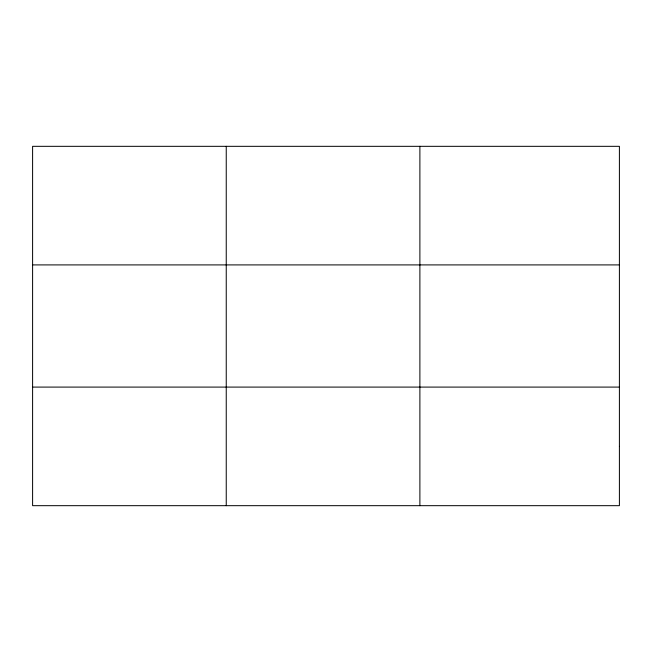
<?xml version="1.0" encoding="UTF-8"?>
<svg xmlns="http://www.w3.org/2000/svg" width="652" height="652" viewBox="0 0 652 652"><rect width="100%" height="100%" fill="white"/><g stroke="black" fill="none" stroke-linecap="round" stroke-linejoin="round"><path stroke-width="0.98" d="M226.244 146.325L226.244 505.675M419.888 146.325L419.888 505.675M32.6 264.908L619.4 264.908M32.6 387.092L619.4 387.092M619.4 446.384L619.4 505.675L32.6 505.675L32.6 146.325L619.4 146.325L619.4 446.384"/></g></svg>
